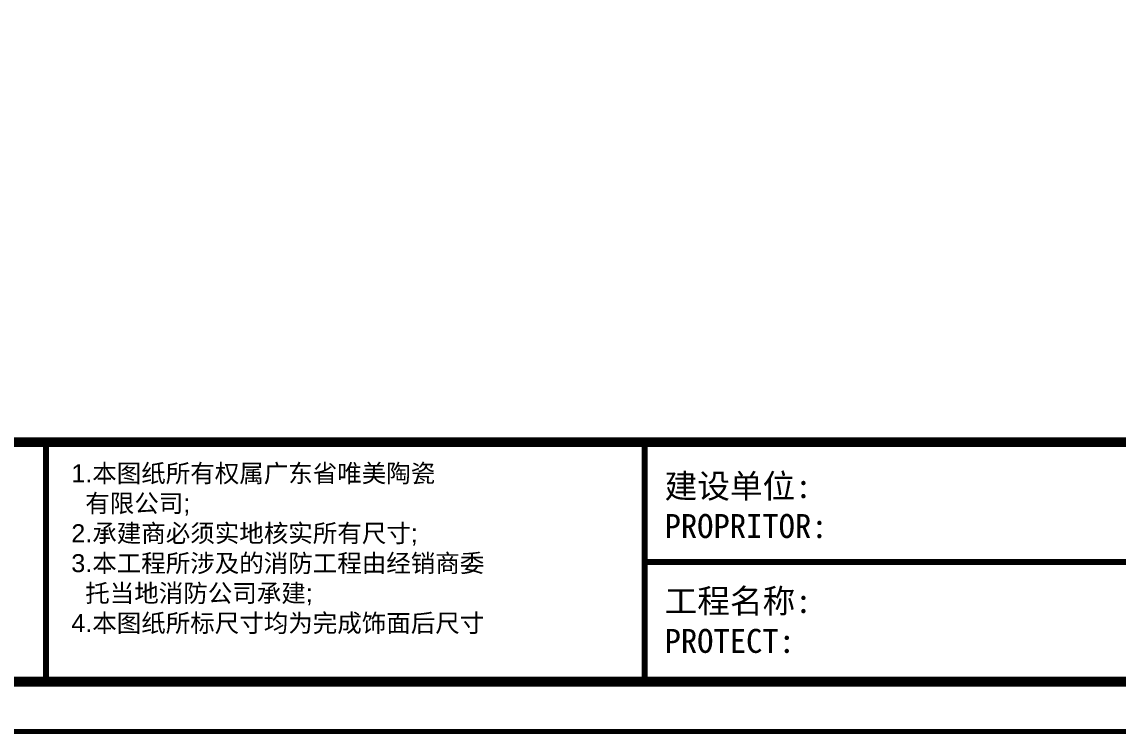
# Model space of a CAD drawing. Header units: inches. Extents: x -9450 to 207408, y -100115 to 6682.
# Drawn here: x -4057 to -92, y -25115 to -22539 of the extents above; entities that cross this region are included whole.
import ezdxf

# ---------------------------------------------------------------- set-up
doc = ezdxf.new("R2010")
doc.units = ezdxf.units.IN
doc.header["$MEASUREMENT"] = 0
doc.layers.add('图纸外框', color=7, linetype='Continuous', lineweight=80)
doc.layers.add('字体及标识', color=7, linetype='Continuous')
doc.styles.get("Standard").update_dxf_attribs({"font": 'arial.ttf'})

# ---------------------------------------------------------------- blocks, each defined once
blk = doc.blocks.new('图框658')
at = {"color": 0}
for p, q in [((-3848.9, -8782.2), (-3848.9, -9622.2)), ((-1749.5, -8782.2), (-1749.5, -9622.2)), ((-1749.5, -9202.2), (6998, -9202.2))]:
    blk.add_line(p, q, dxfattribs=at)
for points in [[(-7172.9, 174.9, 17.5, 17.5, 0), (-7172.9, -9797.1, 17.5, 17.5, 0), (7172.9, -9797.1, 17.5, 17.5, 0), (7172.9, 174.9, 17.5, 17.5, 0)], [(-6998, 0, 35, 35, 0), (-6998, -9622.2, 35, 35, 0), (6998, -9622.2, 35, 35, 0), (6998, 0, 35, 35, 0)]]:
    blk.add_lwpolyline(points, format="xyseb", close=True, dxfattribs=at)
blk.add_lwpolyline([(-6998, -8782.2, 35, 35, 0), (6998, -8782.2, 35, 35, 0)], format="xyseb", dxfattribs=at)
at = {"color": 0, "char_height": 84, "width": 3278.688, "attachment_point": 1}
for s, insert in [('\\fsimsun|b0|i0|c134|p2;\\H1x;建设单位:\\PPROPRITOR:', (-1679.5, -8894.2)), ('\\fsimsun|b0|i0|c134|p2;工程名称:\\PPROTECT:', (-1679.5, -9297.1))]:
    blk.add_mtext(s, dxfattribs=dict(at, insert=insert))
at = {"layer": '字体及标识', "color": 255, "insert": (-3760, -8860), "char_height": 63, "width": 2000, "attachment_point": 1}
blk.add_mtext('1.本图纸所有权属广东省唯美陶瓷^J  有限公司;^J2.承建商必须实地核实所有尺寸;^J3.本工程所涉及的消防工程由经销商委^J  托当地消防公司承建;^J4.本图纸所标尺寸均为完成饰面后尺寸', dxfattribs=at)
blk = doc.blocks.new('单图框')
at = {"layer": '图纸外框', "color": 7, "xscale": 0.10314960629921, "yscale": 0.10314960629921, "zscale": 0.03937007874016}
blk.add_blockref('图框658', (0, 0), dxfattribs=at)

msp = doc.modelspace()

# ---------------------------------------------------------------- block references
at = {"xscale": 10, "yscale": 10, "zscale": 10}
msp.add_blockref('单图框', (0, -15000), dxfattribs=at)

doc.saveas('drawing.dxf')
